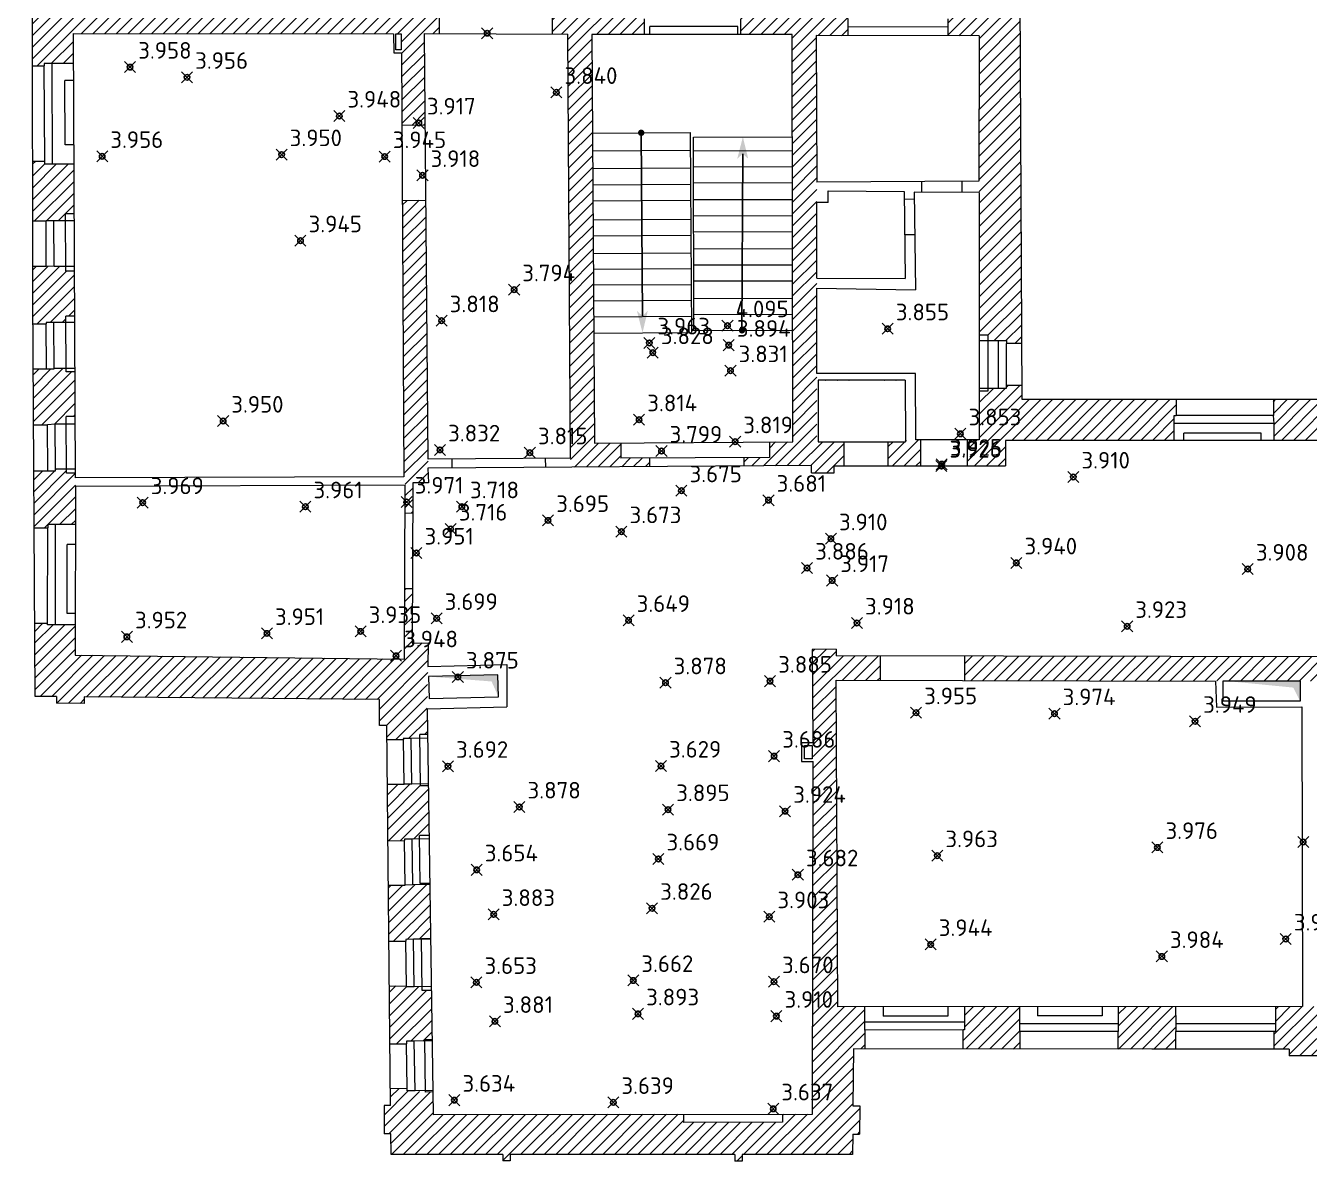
# Model space of a CAD drawing. Header units: millimetres. Extents: x 105 to 396, y -208 to 461.
# Drawn here: x 104.75 to 127.96, y 102.9 to 123.55 of the extents above; entities that cross this region are included whole.
import ezdxf

# ---------------------------------------------------------------- set-up
doc = ezdxf.new("R2010")
doc.units = ezdxf.units.MM
doc.header["$PDMODE"] = 35
doc.header["$PDSIZE"] = 0.1
doc.linetypes.add('ACAD_ISO10W100', pattern=[18, 12, -3, 0, -3])
for name, color, linetype in [('0_Point_Height', 2, 'Continuous'), ('0_Point_Point', 7, 'Continuous'), ('Контур', 7, 'Continuous'), ('Рама', 121, 'Continuous'), ('Штриховка', 252, 'Continuous')]:
    doc.layers.add(name, color=color, linetype=linetype)
doc.styles.add('СПДС', font='isocpeur.ttf')

# ---------------------------------------------------------------- blocks, each defined once
blk = doc.blocks.new('S1')
at = {"color": 0, "const_width": 0.75}
blk.add_lwpolyline([(-0.375, 0, 1), (0.375, 0, 1)], format="xyb", close=True, dxfattribs=at)
blk = doc.blocks.new('*U233')
at = {"layer": 'Штриховка'}
blk.add_lwpolyline([(0, 0), (-2.746, -1.85)], dxfattribs=at)
blk.add_solid([(-2.999, -2.02), (-2.616, -1.881), (-2.726, -1.718), (-2.746, -1.85)], dxfattribs=at)
at = {"layer": 'Штриховка', "xscale": 0.07662220042706862, "yscale": 0.07662220042706862, "zscale": 0.07662220042706862, "rotation": 2.518830017156275}
blk.add_blockref('S1', (0, 0), dxfattribs=at)
blk = doc.blocks.new('*U234')
at = {"layer": 'Штриховка'}
blk.add_lwpolyline([(0, 0), (2.668, 1.755)], dxfattribs=at)
blk.add_solid([(2.922, 1.922), (2.537, 1.788), (2.646, 1.622), (2.668, 1.755)], dxfattribs=at)
at = {"layer": 'Штриховка', "xscale": 0.07662220042706862, "yscale": 0.07662220042706862, "zscale": 0.07662220042706862, "rotation": 181.8877142709863}
blk.add_blockref('S1', (0, 0), dxfattribs=at)
blk = doc.blocks.new('оо')
at = {"layer": 'Штриховка', "lineweight": 5, "ltscale": 0.03}
h = blk.add_hatch(dxfattribs=at)
h.set_pattern_fill('_USER', color=256, scale=0.15, angle=45, pattern_type=0)
h.set_pattern_definition([(45, (-802.98116, -1525.03365), (-0.106066017, 0.106066017), [])])
h.paths.add_polyline_path([(137.0975, 112.114), (135.4305, 112.1181), (130.114, 112.1296), (130.113, 111.6857), (130.809, 111.6838), (131.1729, 111.6825), (136.2764, 111.6716), (136.4194, 111.6692), (137.0964, 111.6689)])
h.paths.add_polyline_path([(137.0065, 105.795), (136.4162, 105.7965), (136.2796, 105.7884), (135.6235, 105.7899), (135.6217, 105.0251), (136.0275, 105.0239), (136.0272, 104.8996), (136.5605, 104.898), (136.5608, 105.0223), (137.0046, 105.021)])
h.paths.add_polyline_path([(160.8437, 131.9348), (160.8338, 132.0793), (160.8247, 133.4007), (160.3557, 133.3975), (160.3765, 130.3181), (160.4074, 126.6837), (160.8659, 126.6876)])
h.paths.add_polyline_path([(167.573, 132.4302), (167.5701, 133.3846), (167.1926, 133.3834), (167.1926, 133.3827), (166.8182, 133.3814), (166.8228, 132.0398), (166.8225, 131.9078), (166.8293, 130.8681), (167.1992, 130.8706), (167.5799, 130.8722)])
h.paths.add_polyline_path([(161.0224, 120.4022), (160.589, 120.4019), (160.5915, 116.0165), (160.0556, 116.015), (160.0377, 115.5666), (160.8436, 115.573), (160.8564, 114.3959), (161.0155, 114.3977), (161.0119, 114.8315), (161.0119, 114.9708), (161.2489, 114.9735), (161.2417, 115.7152), (161.0257, 115.7151)])
h.paths.add_polyline_path([(167.6397, 115.4133), (167.2584, 115.412), (166.8867, 115.4109), (166.8878, 114.9976), (166.883, 114.8643), (166.8867, 114.356), (167.1684, 114.358), (167.3084, 114.359), (167.3087, 114.3289), (167.6434, 114.33)])
h.paths.add_polyline_path([(145.6618, 112.0926), (138.6396, 112.1101), (138.6385, 111.6683), (139.1525, 111.6681), (139.1525, 111.5481), (139.6265, 111.5501), (139.6267, 111.6644), (144.844, 111.6545), (144.9842, 111.6522), (145.6612, 111.6513)])
h.paths.add_polyline_path([(145.3071, 105.4581), (145.3079, 105.7744), (144.9952, 105.7752), (144.855, 105.7756), (144.2997, 105.7769), (144.2989, 105.4588), (144.2985, 105.3188), (144.2663, 105.3189), (144.2665, 105.0096), (144.5613, 105.0098), (144.5614, 104.8738), (145.082, 104.8742), (145.0819, 105.0102), (145.3425, 105.0104), (145.3423, 105.318), (145.3067, 105.3181)])
h.paths.add_polyline_path([(128.5859, 112.1329), (121.7283, 112.1477), (121.7274, 111.707), (126.2641, 111.6957), (126.399, 111.7016), (127.7922, 111.7016), (127.8256, 111.7016), (127.9691, 111.6914), (128.585, 111.6898)])
h.paths.add_polyline_path([(128.3912, 105.3444), (128.3936, 105.4844), (128.3944, 105.8074), (127.9829, 105.8084), (127.8369, 105.8102), (127.3465, 105.81), (127.3466, 105.4984), (127.3466, 105.3584), (127.3252, 105.3584), (127.3249, 105.0362), (127.5928, 105.0359), (127.5927, 104.9167), (128.1079, 104.9162), (128.108, 105.0354), (128.3909, 105.0352)])
h.paths.add_polyline_path([(105.6456, 115.2131), (105.6499, 115.3667), (105.6494, 115.4524), (105.4844, 115.4515), (105.484, 115.5284), (105.2862, 115.5274), (105.2864, 115.4988), (105.1464, 115.498), (104.8948, 115.4965), (104.901, 114.4636), (105.1446, 114.465), (105.1447, 114.5244), (105.2847, 114.5243), (105.6451, 114.5241)])
h.paths.add_polyline_path([(111.9835, 120.39), (111.5555, 120.3864), (111.5847, 115.3901), (111.6102, 115.236), (111.6079, 114.7342), (111.7427, 114.7336), (111.7449, 115.2808), (112.0306, 115.2796), (112.0209, 115.547), (112.023, 115.7085)])
h.paths.add_polyline_path([(105.5104, 132.8654), (105.4982, 133.0643), (105.4987, 133.1161), (105.2457, 133.1161), (105.1057, 133.116), (105.1057, 133.1473), (104.7777, 133.1476), (104.7763, 131.6235), (104.7728, 130.7487), (105.0694, 130.7475), (105.0695, 130.7974), (105.2095, 130.7969), (105.503, 130.7958)])
h.paths.add_polyline_path([(111.9602, 137.215), (111.5153, 137.2127), (111.525, 133.1567), (111.5253, 132.0738), (111.5301, 126.7268), (111.9937, 126.7272), (111.9905, 131.2961)])
h.paths.add_polyline_path([(161.3514, 109.6748), (160.8913, 109.6723), (160.6014, 109.6702), (160.6085, 108.6843), (160.9041, 108.6864), (161.0441, 108.6874), (161.0444, 108.6531), (161.357, 108.6548)], flags=17)
h.paths.add_polyline_path([(161.3613, 107.864), (161.0501, 107.8623), (161.0502, 107.8531), (160.9102, 107.852), (160.6146, 107.8499), (160.6221, 106.8201), (160.9279, 106.8223), (160.9277, 106.8459), (161.0677, 106.8469), (161.3669, 106.8486)], flags=17)
h.paths.add_polyline_path([(161.3713, 106.0305), (161.0737, 106.0289), (160.9337, 106.027), (160.6278, 106.0248), (160.6352, 105.0042), (160.9175, 105.0063), (161.3769, 105.0088)], flags=17)
h.paths.add_polyline_path([(153.7669, 111.3743), (153.7687, 111.7173), (153.7725, 112.0736), (153.3213, 112.0734), (147.1975, 112.0887), (147.1964, 111.6491), (152.1877, 111.642), (153.3486, 111.6421), (153.345, 111.1662), (153.3638, 105.754), (152.7156, 105.7556), (152.7149, 105.4694), (152.7145, 105.3294), (152.693, 105.3295), (152.6932, 105.0158), (152.9553, 105.016), (152.9554, 104.8818), (153.0802, 104.884), (153.0967, 103.9182), (152.964, 103.9159), (152.973, 103.3929), (153.1057, 103.3951), (153.1121, 103.0224), (155.0514, 103.0089), (155.0507, 102.9031), (155.194, 102.9021), (155.1948, 103.0079), (159.2787, 102.9796), (159.2782, 102.9042), (159.4131, 102.9032), (159.4136, 102.9786), (161.388, 102.9649), (161.386, 103.3321), (161.5309, 103.3329), (161.5279, 103.8751), (161.3831, 103.8743), (161.3813, 104.1994), (161.0633, 104.1977), (161.0635, 104.1759), (160.9235, 104.1749), (160.6413, 104.1728), (160.6446, 103.7108), (153.8211, 103.7591)])
h.paths.add_polyline_path([(150.9057, 105.474), (150.9065, 105.7602), (149.8955, 105.7628), (149.8948, 105.4808), (149.9051, 105.3091), (149.9053, 105.0138), (150.9242, 105.0145), (150.9239, 105.334), (150.9054, 105.334)], flags=17)
h.paths.add_polyline_path([(148.1205, 105.7673), (147.1076, 105.7698), (147.1068, 105.4535), (147.1065, 105.3135), (147.0804, 105.3136), (147.0806, 105.0117), (148.12, 105.0125), (148.1197, 105.4536)])
h.paths.add_polyline_path([(142.4765, 105.7814), (141.4509, 105.784), (141.4501, 105.4629), (141.4498, 105.3229), (141.4297, 105.0079), (141.5329, 105.0076), (142.5178, 105.0083), (142.5175, 105.3232), (142.4753, 105.3233), (142.4757, 105.4633)])
h.paths.add_polyline_path([(139.6645, 105.7884), (138.4415, 105.7914), (138.4396, 105.0168), (139.6638, 105.0132), (139.6647, 105.3273), (139.6634, 105.3273), (139.6637, 105.4673)])
h.paths.add_polyline_path([(134.2535, 105.7933), (132.9975, 105.7963), (132.9968, 105.4882), (132.9929, 105.3482), (132.9926, 105.0309), (133.9981, 105.0299), (134.2516, 105.0292)])
h.paths.add_polyline_path([(131.2067, 105.4925), (131.2075, 105.8006), (130.1796, 105.8031), (130.1788, 105.4801), (130.1843, 105.3401), (130.184, 105.0335), (131.1973, 105.0325), (131.1976, 105.3525)])
h.paths.add_polyline_path([(125.5444, 105.3578), (125.5416, 105.4978), (125.5415, 105.8093), (124.5034, 105.8089), (124.5035, 105.4967), (124.5004, 105.3567), (124.5, 105.039), (125.1098, 105.0382), (125.5441, 105.0378)])
h.paths.add_polyline_path([(122.7165, 105.8083), (121.7225, 105.8079), (121.7226, 105.5255), (121.7227, 105.3855), (121.6992, 105.3855), (121.6987, 105.0423), (122.7266, 105.0411), (122.727, 105.3561), (122.7167, 105.3561), (122.7166, 105.4961)])
h.paths.add_polyline_path([(119.7128, 105.0447), (119.9285, 105.0445), (119.9289, 105.3849), (119.9176, 105.3849), (119.9176, 105.5249), (119.9175, 105.8073), (119.4329, 105.8071), (119.3997, 111.7128), (120.2014, 111.7108), (120.2024, 112.151), (119.3994, 112.1528), (119.3996, 112.2695), (118.9692, 112.2668), (118.9812, 110.5836), (118.9856, 110.2407), (118.9728, 103.8653), (118.4335, 103.8646), (118.4337, 103.7171), (116.6429, 103.7149), (116.6427, 103.8624), (112.1164, 103.8569), (112.1103, 104.2656), (111.9764, 104.2636), (111.7871, 104.2847), (111.6471, 104.2826), (111.6464, 104.3309), (111.3414, 104.328), (111.3444, 104.0196), (111.226, 104.0185), (111.2308, 103.5078), (111.3492, 103.509), (111.3528, 103.1335), (113.373, 103.1339), (113.373, 103.0198), (113.5067, 103.0198), (113.5067, 103.134), (117.5682, 103.1348), (117.5682, 103.0164), (117.7035, 103.0164), (117.7035, 103.1349), (119.699, 103.1353), (119.7017, 103.5031), (119.8254, 103.5022), (119.8291, 104.0118), (119.7054, 104.0127)])
h.paths.add_polyline_path([(112.0827, 106.1024), (111.9149, 106.0999), (111.9139, 106.1682), (111.7728, 106.1661), (111.6328, 106.164), (111.6325, 106.1833), (111.3237, 106.1803), (111.3337, 105.134), (111.6343, 105.1369), (111.6336, 105.1803), (111.7736, 105.1824), (111.9626, 105.1852), (111.9622, 105.2083), (112.0961, 105.2103)], flags=17)
h.paths.add_polyline_path([(112.054, 108.0148), (111.7463, 108.0102), (111.6064, 108.0058), (111.3063, 108.0029), (111.316, 106.9893), (111.6204, 106.9922), (111.6199, 107.0233), (111.7599, 107.0254), (111.901, 107.0275), (111.9009, 107.0357), (112.0687, 107.0382)], flags=17)
h.paths.add_polyline_path([(112.0273, 109.7998), (111.8873, 109.7977), (111.7275, 109.8298), (111.5875, 109.8277), (111.5875, 109.8326), (111.2888, 109.8298), (111.2986, 108.8072), (111.5943, 108.81), (111.594, 108.8345), (111.7339, 108.8366), (111.8678, 108.8387), (111.8669, 108.9002), (112.0407, 108.9028)], flags=17)
h.paths.add_polyline_path([(112.0177, 111.9566), (112.022, 112.3859), (111.733, 112.3816), (111.7371, 113.3656), (111.6018, 113.3662), (111.5961, 112.0893), (105.6433, 112.1642), (105.6437, 112.713), (105.2833, 112.7133), (105.1433, 112.7134), (105.1434, 112.7403), (104.9114, 112.7389), (104.9194, 111.4165), (105.3053, 111.4129), (105.3043, 111.2955), (105.8043, 111.291), (105.8053, 111.4084), (111.1415, 111.3599), (111.146, 110.8883), (111.2787, 110.8896), (111.2811, 110.6365), (111.5754, 110.6393), (111.5751, 110.6542), (111.7151, 110.6563), (111.8744, 110.6587), (111.8734, 110.7272), (112.0133, 110.7293), (112.0063, 111.1954)])
h.paths.add_polyline_path([(105.6398, 117.2872), (105.4775, 117.2864), (105.4772, 117.3452), (105.2599, 117.344), (105.2599, 117.3399), (105.1199, 117.3392), (104.8837, 117.3378), (104.8898, 116.3276), (105.142, 116.3291), (105.282, 116.3382), (105.4798, 116.3393), (105.479, 116.4803), (105.644, 116.4811)])
h.paths.add_polyline_path([(105.6304, 119.1075), (105.4699, 119.1066), (105.4695, 119.1926), (105.2594, 119.1915), (105.1194, 119.1969), (104.8749, 119.1965), (104.8758, 118.6491), (104.8788, 118.1532), (105.1157, 118.1546), (105.1156, 118.1763), (105.2556, 118.177), (105.4729, 118.1782), (105.4723, 118.2902), (105.6346, 118.2911)])
h.paths.add_polyline_path([(105.6203, 121.0441), (105.2324, 121.0421), (105.0924, 121.0413), (105.0921, 121.0959), (104.8718, 121.0955), (104.8736, 120.0144), (105.1151, 120.0147), (105.2551, 120.0151), (105.4652, 120.0162), (105.4645, 120.1413), (105.625, 120.1421)])
h.paths.add_polyline_path([(105.516, 137.1881), (105.2375, 137.1881), (105.0975, 137.1881), (105.0975, 137.216), (104.7816, 137.2163), (104.7793, 134.7887), (105.1054, 134.7884), (105.1053, 134.877), (105.2453, 134.8771), (105.5145, 134.8771), (105.5165, 135.1041)])
h.paths.add_polyline_path([(105.4955, 128.6881), (105.4968, 129.0622), (105.2034, 129.0632), (105.0634, 129.0637), (105.0635, 129.0967), (104.7663, 129.0978), (104.7571, 126.7962), (105.0665, 126.795), (105.0667, 126.8351), (105.2067, 126.8347), (105.3479, 126.8342), (105.348, 126.8456), (105.4894, 126.8451)])
h.paths.add_polyline_path([(112.2332, 123.9923), (111.9957, 123.9938), (111.9947, 125.3981), (111.5313, 125.3977), (111.5325, 123.9994), (108.5149, 124.0106), (108.1295, 124.0094), (105.48, 124.0069), (105.4835, 125.0698), (105.3421, 125.0703), (105.2009, 125.107), (105.0609, 125.1075), (105.0611, 125.1551), (104.7506, 125.1564), (104.746, 123.975), (104.8671, 123.9746), (104.869, 122.8174), (105.0831, 122.8178), (105.0829, 122.8593), (105.2229, 122.86), (105.6108, 122.862), (105.6079, 123.4056), (111.4405, 123.3968), (111.4405, 123.3956), (111.5361, 123.3956), (111.5361, 123.1115), (111.4014, 123.1115), (111.4019, 123.0548), (111.5398, 123.0556), (111.5475, 121.7419), (111.9721, 121.7444), (111.9581, 123.4045), (112.2295, 123.4035)])
h.paths.add_polyline_path([(115.9602, 124.113), (115.3826, 124.1139), (115.3766, 125.1093), (115.0805, 125.1075), (115.0805, 125.0843), (114.9405, 125.0839), (114.6547, 125.083), (114.658, 123.9771), (114.2699, 123.9795), (114.2677, 123.3958), (114.551, 123.3948), (114.5797, 118.5211), (114.5839, 117.7941), (114.5961, 115.7275), (114.5973, 115.5643), (116.0337, 115.574), (116.0327, 115.7259), (115.5101, 115.7225), (115.5082, 115.9998), (115.0305, 115.9967), (115.0272, 116.5132), (115.0235, 117.0772), (114.9827, 123.3872), (115.9345, 123.3869), (115.9346, 123.6693), (115.9347, 123.8093), (115.9597, 123.8093)])
h.paths.add_polyline_path([(115.3524, 129.1273), (115.0515, 129.1254), (115.0516, 129.1012), (114.9116, 129.1004), (114.6411, 129.0989), (114.6445, 128.4791), (114.6493, 126.8591), (114.9352, 126.86), (115.0752, 126.8604), (115.0754, 126.8088), (115.3664, 126.8106)])
h.paths.add_polyline_path([(115.3347, 133.1307), (115.0315, 133.1304), (115.0317, 133.1063), (114.8917, 133.1055), (114.6193, 133.1041), (114.6316, 130.8481), (114.9021, 130.8495), (115.0421, 130.8503), (115.0423, 130.8033), (115.3423, 130.8051), (115.3363, 131.8034)])
h.paths.add_polyline_path([(119.6214, 123.8157), (119.6645, 123.8156), (119.6649, 124.1076), (117.63, 124.1106), (117.6296, 123.8087), (117.6776, 123.8087), (117.6776, 123.6687), (117.6775, 123.3862), (118.6048, 123.3858), (118.6181, 116.0203), (118.1953, 116.0175), (118.1971, 115.7402), (117.7368, 115.7372), (117.7378, 115.5854), (118.9565, 115.5936), (118.9565, 115.4571), (119.3654, 115.4571), (119.3665, 115.5861), (119.5485, 115.5862), (119.549, 116.0228), (119.053, 116.0233), (119.0543, 117.1327), (120.6494, 117.1327), (120.6564, 116.0214), (120.344, 116.0218), (120.3435, 115.5864), (120.9263, 115.5866), (120.9261, 116.0543), (120.6628, 116.0538), (120.6537, 117.137), (119.0537, 117.1381), (119.0513, 118.8015), (119.0502, 118.9783), (119.0515, 120.3472), (119.05, 120.718), (119.0389, 123.3656), (119.6205, 123.3645), (119.6211, 123.6757)])
h.paths.add_polyline_path([(122.7231, 124.1032), (121.387, 124.1051), (121.3866, 123.8122), (121.4282, 123.8121), (121.4279, 123.6721), (121.4273, 123.3609), (121.9902, 123.3597), (121.984, 120.7346), (121.9894, 120.5317), (121.9901, 117.9571), (122.1517, 117.9572), (122.1517, 117.8512), (122.3404, 117.8512), (122.4804, 117.8512), (122.4804, 117.7983), (122.7564, 117.7998)])
h.paths.add_polyline_path([(125.5165, 116.4941), (125.5536, 116.4941), (125.5536, 116.7895), (122.7617, 116.7895), (122.7604, 117.0412), (122.4806, 117.0398), (122.4806, 116.9922), (122.3406, 116.9922), (122.1519, 116.9922), (122.1519, 116.9412), (121.9903, 116.9411), (121.9905, 116.0596), (121.7721, 116.0585), (121.7723, 115.5869), (122.4625, 115.5872), (122.4623, 116.0471), (125.5165, 116.0471), (125.5165, 116.3541)])
h.paths.add_polyline_path([(128.3903, 116.7894), (127.3078, 116.7894), (127.3078, 116.4941), (127.3225, 116.3541), (127.3225, 116.0471), (128.3135, 116.0471), (128.3135, 116.3491), (128.3135, 116.4891), (128.3903, 116.4891)])
h.paths.add_polyline_path([(131.1429, 116.4717), (131.1676, 116.4716), (131.1676, 116.7893), (130.0717, 116.7894), (130.0717, 116.4891), (130.1325, 116.4891), (130.1325, 116.3491), (130.1325, 116.0471), (130.6645, 116.0471), (131.1414, 116.0455), (131.1424, 116.3317)])
h.paths.add_polyline_path([(133.9613, 116.4799), (133.9613, 116.7893), (132.905, 116.7893), (132.905, 116.4656), (132.9489, 116.4654), (132.9484, 116.3254), (132.9474, 116.0392), (133.9534, 116.0357), (133.9544, 116.3399)])
h.paths.add_polyline_path([(136.8015, 116.7866), (136.0893, 116.7892), (135.7142, 116.7892), (135.7142, 116.4738), (135.7569, 116.4737), (135.7564, 116.3337), (135.7554, 116.0295), (136.7694, 116.026), (136.7705, 116.3464), (136.771, 116.4864), (136.8004, 116.4863)])
h.paths.add_polyline_path([(139.5847, 116.4745), (139.6104, 116.4745), (139.6115, 116.7762), (138.5302, 116.7802), (138.5291, 116.4803), (138.576, 116.4802), (138.5755, 116.3402), (138.5744, 116.0197), (139.0275, 116.0181), (139.5845, 116.0179), (139.5846, 116.3345)])
h.paths.add_polyline_path([(142.3953, 116.7658), (141.3745, 116.7696), (141.3734, 116.4736), (141.3797, 116.4736), (141.3796, 116.3336), (141.3795, 116.017), (142.3825, 116.0166), (142.3826, 116.3287), (142.3827, 116.4687), (142.3942, 116.4687)])
h.paths.add_polyline_path([(145.2017, 116.4724), (145.2229, 116.4723), (145.2239, 116.7553), (144.1544, 116.7593), (144.1534, 116.4679), (144.1827, 116.4679), (144.1826, 116.3279), (144.1825, 116.0157), (145.2015, 116.0153), (145.2016, 116.3324)])
h.paths.add_polyline_path([(150.5412, 116.9404), (150.2151, 116.9354), (150.0751, 116.9332), (150.0743, 116.9851), (149.7908, 116.9822), (149.7933, 116.7384), (146.9719, 116.7489), (146.9708, 116.4715), (146.9917, 116.4715), (146.9916, 116.3315), (146.9915, 116.0144), (149.7814, 116.0131), (149.7769, 115.4857), (150.8678, 115.4943), (150.8698, 115.9451), (150.5564, 115.9465)])
h.paths.add_polyline_path([(150.5009, 119.5651), (150.5248, 119.7433), (150.517, 121.7462), (150.3729, 121.7456), (150.3681, 122.9587), (150.5123, 122.9592), (150.5108, 123.3359), (151.056, 123.3406), (151.0533, 123.6528), (151.0521, 123.7928), (151.0897, 123.7932), (151.0899, 124.1039), (149.7171, 124.1047), (149.7825, 117.7894), (150.0619, 117.7923), (150.0618, 117.7974), (150.2018, 117.7996), (150.5279, 117.8046)])
h.paths.add_polyline_path([(158.3194, 123.9482), (157.8724, 123.948), (157.8691, 125.2042), (157.5734, 125.2034), (157.5735, 125.1529), (157.4335, 125.1526), (157.1263, 125.1519), (157.1286, 124.1005), (156.647, 124.1008), (156.6468, 123.7968), (156.7134, 123.7965), (156.7127, 123.6565), (156.7113, 123.362), (157.5539, 123.3581), (157.5433, 117.2391), (157.5424, 116.7221), (157.5417, 116.2671), (157.4231, 116.2673), (157.4381, 115.9825), (157.1519, 115.9809), (157.1534, 115.7079), (156.4089, 115.7038), (156.4098, 115.538), (158.3475, 115.5533), (158.3426, 115.9853), (157.9673, 115.9839), (157.9761, 117.7091), (157.9829, 119.0211), (158.0052, 123.3747), (158.3197, 123.3724)])
h.paths.add_polyline_path([(167.6099, 124.1242), (167.6054, 125.1433), (167.3705, 125.1423), (167.3709, 125.0827), (167.2309, 125.0818), (166.867, 125.0794), (166.8744, 123.9484), (160.8774, 123.9657), (160.8716, 125.3298), (160.419, 125.326), (160.4307, 123.9492), (160.3313, 123.9491), (160.3316, 123.3578), (160.5873, 123.356), (160.5882, 121.7739), (161.0214, 121.7742), (161.0203, 123.2075), (161.0181, 123.2075), (161.0181, 123.3627), (161.359, 123.3627), (161.359, 123.3631), (165.1543, 123.3464), (166.8618, 123.3476), (166.8658, 122.7727), (166.8659, 122.7381), (167.248, 122.7392), (167.6146, 122.7405)])
h.paths.add_polyline_path([(157.859, 129.0872), (157.1174, 129.0853), (157.1224, 126.8866), (157.429, 126.8872), (157.429, 126.9071), (157.569, 126.9074), (157.8647, 126.9082)])
h.paths.add_polyline_path([(157.8467, 133.1083), (157.5431, 133.107), (157.1084, 133.106), (157.1136, 130.7852), (157.8545, 130.7872), (157.8515, 131.9551)])
h.paths.add_polyline_path([(157.8303, 137.1102), (157.5267, 137.1089), (157.3867, 137.1083), (157.3865, 137.1521), (157.1016, 137.1519), (157.1031, 135.4806), (157.1046, 134.8241), (157.5361, 134.8251), (157.8397, 134.8263)])
h.paths.add_polyline_path([(157.8219, 146.2409), (158.5946, 146.239), (158.5952, 146.5069), (158.5993, 146.6469), (158.6008, 146.9683), (157.0926, 146.975), (157.1, 138.8232), (157.3796, 138.8235), (157.5196, 138.833), (157.8232, 138.8343), (157.8188, 139.8963), (158.482, 139.8917), (158.4851, 140.338), (157.8329, 140.3458)])
h.paths.add_polyline_path([(161.6449, 146.9546), (160.0431, 146.9618), (160.0416, 146.6435), (160.0774, 146.6434), (160.0771, 146.5034), (160.0765, 146.2355), (161.6245, 146.2319), (161.6251, 146.4978), (161.6255, 146.6378), (161.6434, 146.6378)])
h.paths.add_polyline_path([(164.6349, 146.9412), (163.043, 146.9484), (163.0416, 146.6345), (163.1074, 146.6343), (163.107, 146.4943), (163.1064, 146.2284), (164.6323, 146.2248), (164.6329, 146.4785)])
h.paths.add_polyline_path([(167.5076, 146.9284), (166.1181, 146.9346), (166.1167, 146.615), (166.1164, 146.475), (166.1141, 146.2213), (166.7504, 146.2198), (166.7935, 140.6684), (166.3344, 140.6897), (166.3586, 140.2432), (159.8678, 140.3213), (159.8648, 139.882), (160.3119, 139.8789), (160.3232, 138.2152), (160.4792, 138.2162), (160.4833, 137.6143), (160.3272, 137.6133), (160.3464, 134.7704), (160.8151, 134.7735), (160.7796, 139.8743), (165.1262, 139.8237), (166.2122, 139.8069), (166.7962, 139.8039), (166.7976, 139.3994), (167.172, 139.4007), (167.312, 139.3948), (167.552, 139.3956), (167.5503, 139.9662)])
h.paths.add_polyline_path([(167.565, 135.0959), (167.1867, 135.0947), (167.1867, 135.0925), (166.8124, 135.0912), (166.8035, 137.6863), (167.1778, 137.6875), (167.3178, 137.6894), (167.5571, 137.6901)])
h.paths.add_polyline_path([(167.5874, 129.1783), (167.2102, 129.1766), (166.8403, 129.1742), (166.8559, 126.7859), (167.2198, 126.7883), (167.3598, 126.7892), (167.3599, 126.7605), (167.5982, 126.7616)])
h.paths.add_polyline_path([(167.6206, 120.9855), (167.253, 120.9843), (166.8709, 120.9832), (166.874, 119.8902), (167.249, 119.8912), (167.6244, 119.8925)])
h.paths.add_polyline_path([(167.6271, 119.0855), (167.2513, 119.0842), (166.8763, 119.0832), (166.8791, 118.0671), (167.2654, 118.0682), (167.6306, 118.0695)])
h.paths.add_polyline_path([(167.6334, 117.2373), (167.2678, 117.236), (166.8815, 117.2349), (166.8845, 116.1762), (167.2562, 116.1772), (167.6371, 116.1785)])
h.paths.add_polyline_path([(167.6494, 112.5878), (167.3213, 112.5867), (167.1814, 112.5857), (166.8996, 112.5837), (166.9029, 112.1302), (161.4766, 112.1055), (161.039, 112.1055), (161.0311, 112.5411), (161.0267, 113.0615), (160.8709, 113.0598), (160.8812, 112.1053), (160.5837, 112.1031), (160.5953, 110.5012), (160.8853, 110.5033), (161.3469, 110.5058), (161.3455, 110.7562), (161.4662, 110.7569), (161.4633, 111.2805), (161.3427, 111.2799), (161.3422, 111.3563), (166.7724, 111.3879), (166.7732, 111.2505), (167.2982, 111.2536), (167.2974, 111.3909), (167.6534, 111.393)])
h.paths.add_polyline_path([(106.3493, 146.9218), (104.8041, 146.9315), (104.7836, 139.369), (104.7831, 138.8314), (105.0971, 138.8311), (105.0971, 138.926), (105.2371, 138.9261), (105.5156, 138.9261), (105.5154, 139.8193), (111.2419, 139.7918), (111.2411, 139.6149), (111.5095, 139.6301), (111.512, 138.5799), (111.9532, 138.5822), (111.9471, 139.7619), (112.2105, 139.7626), (112.2118, 140.2382), (106.3957, 140.2538), (105.5314, 140.2521), (105.5309, 140.9001), (105.5481, 146.2313), (106.3415, 146.2218), (106.3448, 146.4991), (106.3476, 146.6391)])
h.paths.add_polyline_path([(109.3359, 146.5924), (109.3717, 146.5921), (109.3737, 146.9029), (107.7777, 146.9129), (107.7759, 146.622), (107.8333, 146.6213), (107.8316, 146.4813), (107.8283, 146.204), (108.2892, 146.1985), (108.4339, 146.1974), (109.3325, 146.1899), (109.3347, 146.4524)], flags=17)
h.paths.add_polyline_path([(112.3725, 146.8775), (110.9929, 146.8928), (110.7722, 146.8942), (110.7702, 146.5803), (110.8468, 146.5797), (110.8456, 146.4397), (110.8434, 146.1771), (112.3545, 146.1644), (112.3568, 146.4321), (112.3692, 146.572)])
h.paths.add_polyline_path([(115.2775, 146.8452), (113.7866, 146.8618), (113.7832, 146.5602), (113.8318, 146.5597), (113.8307, 146.4197), (113.8284, 146.152), (114.5682, 146.1458), (114.5758, 142.995), (114.5739, 142.8646), (114.5801, 140.4318), (114.2018, 140.4309), (114.2012, 140.2328), (113.638, 140.2343), (113.6393, 139.7665), (114.5902, 139.7691), (114.5929, 138.8911), (114.8758, 138.892), (115.0158, 138.8924), (115.0159, 138.8506), (115.3156, 138.8529), (115.2843, 142.885)])
h.paths.add_polyline_path([(115.3303, 136.9547), (115.3287, 137.1534), (115.0212, 137.151), (115.0212, 137.1533), (114.8812, 137.1528), (114.5983, 137.152), (114.5995, 136.7551), (114.6099, 134.838), (114.8822, 134.8395), (115.0222, 134.8402), (115.0224, 134.8086), (115.3328, 134.809)])
h.paths.add_polyline_path([(154.2497, 115.9651), (153.959, 115.9635), (153.9109, 121.5034), (153.9353, 121.5034), (153.9261, 123.3751), (154.7114, 123.3714), (154.7134, 123.8059), (154.782, 123.8056), (154.7822, 124.1018), (152.7221, 124.103), (152.7219, 123.8074), (152.7394, 123.8075), (152.7434, 123.3553), (153.4514, 123.3614), (153.48, 119.7376), (153.4893, 119.0859), (153.4938, 117.0855), (153.4864, 115.9453), (151.8137, 115.9409), (151.7054, 115.9414), (151.7089, 115.501), (154.7267, 115.5248), (154.7258, 115.6946), (154.2512, 115.692)])
at = {"layer": 'Контур', "lineweight": 5, "ltscale": 15}
for p, q in [((104.8758, 118.6491), (104.8671, 123.9746)), ((112.2295, 123.4035), (112.2332, 123.9923)), ((114.2699, 123.9795), (114.2677, 123.3958)), ((122.7231, 124.1032), (122.7617, 116.7895)), ((115.9345, 123.3869), (115.9346, 123.6693)), ((116.0355, 123.3868), (116.0355, 123.5293)), ((117.6235, 123.5286), (116.0355, 123.5293)), ((117.6234, 123.3862), (117.6235, 123.5286)), ((117.6775, 123.3862), (117.6776, 123.6687)), ((119.6205, 123.3645), (119.6211, 123.6757)), ((121.4276, 123.5215), (119.6208, 123.5251)), ((121.4273, 123.3609), (121.4279, 123.6721)), ((105.6499, 115.3667), (105.6079, 123.4056)), ((105.6079, 123.4056), (111.3989, 123.3969)), ((111.3989, 123.3969), (111.4019, 123.0548)), ((112.023, 115.7085), (111.9581, 123.4045)), ((111.9581, 123.4045), (114.551, 123.3948)), ((114.5961, 115.7275), (114.551, 123.3948)), ((114.9827, 123.3872), (115.0305, 115.9967)), ((118.6048, 123.3858), (114.9827, 123.3872)), ((118.6181, 116.0203), (118.6048, 123.3858)), ((121.9902, 123.3597), (119.0389, 123.3656)), ((119.0389, 123.3656), (119.05, 120.718)), ((121.9902, 123.3597), (121.984, 120.7346)), ((111.4019, 123.0548), (111.5398, 123.0556)), ((111.5398, 123.0556), (111.5847, 115.3901)), ((104.869, 122.8174), (105.0831, 122.8178)), ((105.2229, 122.86), (105.0829, 122.8593)), ((105.0829, 122.8593), (105.0831, 122.8178)), ((105.6108, 122.862), (105.2229, 122.86)), ((105.6124, 122.5528), (105.4524, 122.552)), ((105.4585, 121.3923), (105.4524, 122.552)), ((111.9721, 121.7444), (111.5475, 121.7419)), ((105.6184, 121.3931), (105.4585, 121.3923)), ((104.8718, 121.0955), (105.0921, 121.0959)), ((105.0924, 121.0413), (105.0921, 121.0959)), ((105.2324, 121.0421), (105.0924, 121.0413)), ((105.6203, 121.0441), (105.2324, 121.0421)), ((121.984, 120.7346), (119.05, 120.718)), ((120.9535, 120.535), (120.9524, 120.7288)), ((121.6815, 120.5327), (121.6804, 120.7329)), ((119.2566, 120.347), (119.2585, 120.5598)), ((119.2585, 120.5598), (120.6319, 120.5473)), ((120.6319, 120.5473), (120.6509, 118.9756)), ((121.9894, 120.5317), (120.813, 120.5355)), ((120.813, 120.5355), (120.8344, 118.7663)), ((121.9894, 120.5317), (121.9905, 116.0596)), ((111.5555, 120.3864), (111.9835, 120.39)), ((119.0502, 118.9783), (119.0515, 120.3472)), ((119.2566, 120.347), (119.0515, 120.3472)), ((120.8145, 120.4071), (120.6336, 120.4049)), ((104.8736, 120.0144), (105.1151, 120.0147)), ((105.2551, 120.0151), (105.1151, 120.0147)), ((105.6256, 120.017), (105.2551, 120.0151)), ((105.625, 120.1421), (105.4645, 120.1413)), ((105.4699, 119.1066), (105.4645, 120.1413)), ((120.8223, 119.766), (120.6414, 119.7638)), ((104.8749, 119.1965), (105.1194, 119.1969)), ((105.2594, 119.1915), (105.1194, 119.1969)), ((105.6299, 119.1934), (105.2594, 119.1915)), ((105.6304, 119.1075), (105.4699, 119.1066)), ((119.0502, 118.9783), (120.6509, 118.9756)), ((104.9194, 111.4165), (104.8758, 118.6491)), ((119.0537, 117.2572), (119.0513, 118.8015)), ((119.0513, 118.8015), (120.8344, 118.7663)), ((104.8788, 118.1532), (105.1157, 118.1546)), ((105.2556, 118.177), (105.1156, 118.1763)), ((105.1156, 118.1763), (105.1157, 118.1546)), ((105.6352, 118.179), (105.2556, 118.177)), ((105.6346, 118.2911), (105.4723, 118.2902)), ((105.4775, 117.2864), (105.4723, 118.2902)), ((121.9901, 117.9571), (122.1517, 117.9572)), ((122.1519, 116.9412), (122.1517, 117.9572)), ((121.9901, 117.8511), (122.3404, 117.8512)), ((122.3404, 117.8512), (122.4804, 117.8512)), ((122.4804, 117.8512), (122.4804, 117.7983)), ((122.7564, 117.7998), (122.4804, 117.7983)), ((104.8837, 117.3378), (105.1199, 117.3392)), ((105.1199, 117.3392), (105.2599, 117.3399)), ((105.6395, 117.346), (105.2599, 117.344)), ((105.2599, 117.3399), (105.2599, 117.344)), ((105.6398, 117.2872), (105.4775, 117.2864)), ((120.835, 117.2561), (119.0537, 117.2572)), ((120.8441, 116.0538), (120.835, 117.2561)), ((119.0775, 117.1327), (119.0762, 116.0233)), ((120.6494, 117.1327), (119.0775, 117.1327)), ((120.6494, 117.1327), (120.6564, 116.0214)), ((121.9903, 116.9921), (122.3406, 116.9922)), ((122.3406, 116.9922), (122.4806, 116.9922)), ((122.7604, 117.0412), (122.4806, 117.0398)), ((122.4806, 116.9922), (122.4806, 117.0398)), ((121.9903, 116.9411), (122.1519, 116.9412)), ((122.7617, 116.7895), (136.0893, 116.7892)), ((125.5536, 116.7895), (125.5536, 116.4941)), ((127.3078, 116.7894), (127.3078, 116.4941)), ((104.8898, 116.3276), (105.142, 116.3291)), ((105.282, 116.3382), (105.142, 116.3291)), ((105.6448, 116.3401), (105.282, 116.3382)), ((105.644, 116.4811), (105.479, 116.4803)), ((105.4844, 115.4515), (105.479, 116.4803)), ((125.5165, 116.3541), (125.5165, 116.4941)), ((125.5165, 116.4941), (125.5536, 116.4941)), ((125.5165, 116.0471), (125.5165, 116.3541)), ((127.3225, 116.3541), (127.3078, 116.4941)), ((127.3225, 116.0471), (127.3225, 116.3541)), ((127.0895, 116.18), (125.6885, 116.18)), ((125.6885, 116.0471), (125.6885, 116.18)), ((127.0895, 116.0471), (127.0895, 116.18)), ((115.0305, 115.9967), (118.6181, 116.0203)), ((115.5082, 115.9998), (115.5101, 115.7225)), ((118.1953, 116.0175), (118.1971, 115.7402)), ((119.0762, 116.0233), (120.6564, 116.0214)), ((119.5485, 115.5862), (119.549, 116.0228)), ((120.3435, 115.5864), (120.344, 116.0218)), ((121.9905, 116.0596), (120.8441, 116.0538)), ((120.9261, 116.0543), (120.9263, 115.5866)), ((121.7721, 116.0585), (121.7723, 115.5869)), ((130.6645, 116.0471), (122.4623, 116.0471)), ((122.4623, 116.0471), (122.4625, 115.5872)), ((114.5961, 115.7275), (112.023, 115.7085)), ((112.4503, 115.7117), (112.4514, 115.5499)), ((114.1429, 115.7241), (114.144, 115.5613)), ((118.1971, 115.7402), (115.5101, 115.7225)), ((116.0337, 115.574), (116.0327, 115.7259)), ((117.7378, 115.5854), (117.7368, 115.7372)), ((104.8948, 115.4965), (105.1464, 115.498)), ((105.1464, 115.498), (105.2864, 115.4988)), ((105.649, 115.5293), (105.2862, 115.5274)), ((105.2864, 115.4988), (105.2862, 115.5274)), ((105.6494, 115.4524), (105.4844, 115.4515)), ((111.5847, 115.3901), (105.6499, 115.3667)), ((118.9565, 115.5936), (112.0209, 115.547)), ((112.0209, 115.547), (112.0306, 115.2796)), ((118.9565, 115.4571), (118.9565, 115.5936)), ((118.9565, 115.4571), (119.3654, 115.4571)), ((119.3654, 115.4571), (119.3665, 115.5861)), ((119.3665, 115.5861), (122.4625, 115.5872)), ((105.6456, 115.2131), (105.6433, 112.1642)), ((111.6102, 115.236), (105.6456, 115.2131)), ((111.5961, 112.0893), (111.6102, 115.236)), ((111.7449, 115.2808), (111.733, 112.3816)), ((112.0306, 115.2796), (111.7449, 115.2808)), ((111.6079, 114.7342), (111.7427, 114.7336)), ((104.901, 114.4636), (105.1446, 114.465)), ((105.1447, 114.5244), (105.1446, 114.465)), ((105.2847, 114.5243), (105.1447, 114.5244)), ((105.6451, 114.5241), (105.2847, 114.5243)), ((105.4957, 112.9187), (105.4966, 114.1632)), ((105.6448, 114.1631), (105.4966, 114.1632)), ((111.6018, 113.3662), (111.7371, 113.3656)), ((105.6439, 112.9186), (105.4957, 112.9187)), ((104.9114, 112.7389), (105.1434, 112.7403)), ((105.1433, 112.7134), (105.1434, 112.7403)), ((105.2833, 112.7133), (105.1433, 112.7134)), ((105.6437, 112.713), (105.2833, 112.7133)), ((111.733, 112.3816), (112.022, 112.3859)), ((112.022, 112.3859), (112.0177, 111.9566)), ((105.6433, 112.1642), (111.5961, 112.0893)), ((119.3996, 112.2695), (118.9692, 112.2668)), ((118.9692, 112.2668), (118.9812, 110.5836)), ((119.3996, 112.2695), (119.3994, 112.1528)), ((135.4305, 112.1181), (119.3994, 112.1528)), ((120.2014, 111.7108), (120.2024, 112.151)), ((121.7274, 111.707), (121.7283, 112.1477)), ((112.0177, 111.9566), (113.4457, 111.992)), ((113.4457, 111.992), (113.4444, 111.231)), ((119.4329, 105.8071), (119.3997, 111.7128)), ((119.3997, 111.7128), (126.2641, 111.6957)), ((126.2641, 111.6957), (126.2823, 111.2229)), ((105.3053, 111.4129), (104.9194, 111.4165)), ((105.3053, 111.4129), (105.3043, 111.2955)), ((105.8043, 111.291), (105.3043, 111.2955)), ((105.8053, 111.4084), (105.8043, 111.291)), ((111.1415, 111.3599), (105.8053, 111.4084)), ((111.146, 110.8883), (111.1415, 111.3599)), ((112.0063, 111.1954), (113.4444, 111.231)), ((112.0063, 111.1954), (112.1164, 103.8569)), ((126.2823, 111.2229), (127.8233, 111.2274)), ((127.8233, 111.2274), (127.8369, 105.8102)), ((111.2787, 110.8896), (111.146, 110.8883)), ((111.3444, 104.0196), (111.2787, 110.8896)), ((112.0133, 110.7293), (111.8734, 110.7272)), ((111.8873, 109.7977), (111.8734, 110.7272)), ((111.2811, 110.6365), (111.5754, 110.6393)), ((111.7151, 110.6563), (111.5751, 110.6542)), ((111.5751, 110.6542), (111.5754, 110.6393)), ((112.0144, 110.6608), (111.7151, 110.6563)), ((118.7745, 110.5821), (118.7738, 110.2411)), ((118.7745, 110.5821), (118.9812, 110.5836)), ((118.7738, 110.2411), (118.9856, 110.2407)), ((118.9728, 103.8653), (118.9856, 110.2407)), ((111.2888, 109.8298), (111.5875, 109.8326)), ((111.5875, 109.8277), (111.5875, 109.8326)), ((111.7275, 109.8298), (111.5875, 109.8277)), ((112.0267, 109.8343), (111.7275, 109.8298)), ((112.0273, 109.7998), (111.8873, 109.7977)), ((112.0407, 108.9028), (111.8669, 108.9002)), ((111.8799, 108.0327), (111.8669, 108.9002)), ((111.2986, 108.8072), (111.5943, 108.81)), ((111.7339, 108.8366), (111.594, 108.8345)), ((111.594, 108.8345), (111.5943, 108.81)), ((112.0416, 108.8413), (111.7339, 108.8366)), ((111.3063, 108.0029), (111.6064, 108.0058)), ((111.7463, 108.0102), (111.6064, 108.0058)), ((112.054, 108.0148), (111.7463, 108.0102)), ((112.0537, 108.0353), (111.8799, 108.0327)), ((111.7599, 107.0254), (111.6199, 107.0233)), ((111.6199, 107.0233), (111.6204, 106.9922)), ((112.0688, 107.03), (111.7599, 107.0254)), ((112.0687, 107.0382), (111.9009, 107.0357)), ((111.9149, 106.0999), (111.9009, 107.0357)), ((111.316, 106.9893), (111.6204, 106.9922)), ((111.3237, 106.1803), (111.6325, 106.1833)), ((111.6328, 106.164), (111.6325, 106.1833)), ((111.7728, 106.1661), (111.6328, 106.164)), ((112.0817, 106.1707), (111.7728, 106.1661)), ((112.0827, 106.1024), (111.9149, 106.0999)), ((127.8369, 105.8102), (119.4329, 105.8071)), ((119.9175, 105.8073), (119.9176, 105.5249)), ((120.2504, 105.8074), (120.2504, 105.6363)), ((121.4194, 105.6367), (120.2504, 105.6363)), ((121.4194, 105.8078), (121.4194, 105.6367)), ((121.7225, 105.8079), (121.7226, 105.5255)), ((122.7165, 105.8083), (122.7166, 105.4961)), ((123.0455, 105.8084), (123.0456, 105.6409)), ((124.2146, 105.6413), (123.0456, 105.6409)), ((124.2145, 105.8088), (124.2146, 105.6413)), ((124.5034, 105.8089), (124.5035, 105.4967)), ((125.5415, 105.8093), (125.5416, 105.4978)), ((127.3465, 105.81), (127.3466, 105.4984)), ((119.9176, 105.5249), (119.9176, 105.3849)), ((121.6987, 105.0423), (121.6992, 105.3855)), ((121.7227, 105.3855), (121.6992, 105.3855)), ((121.7226, 105.5255), (121.7227, 105.3855)), ((122.7166, 105.4961), (122.7167, 105.3561)), ((124.5035, 105.4967), (124.5004, 105.3567)), ((125.5416, 105.4978), (125.5444, 105.3578)), ((127.3466, 105.4984), (127.3466, 105.3584)), ((111.7736, 105.1824), (111.6336, 105.1803)), ((111.6336, 105.1803), (111.6343, 105.1369)), ((112.0965, 105.1872), (111.7736, 105.1824)), ((112.0961, 105.2103), (111.9622, 105.2083)), ((111.9764, 104.2636), (111.9622, 105.2083)), ((119.9176, 105.3849), (119.9289, 105.3849)), ((119.9285, 105.0445), (119.9289, 105.3849)), ((122.7167, 105.3561), (122.727, 105.3561)), ((122.7266, 105.0411), (122.727, 105.3561)), ((124.5, 105.039), (124.5004, 105.3567)), ((125.5441, 105.0378), (125.5444, 105.3578)), ((127.3249, 105.0362), (127.3252, 105.3584)), ((127.3466, 105.3584), (127.3252, 105.3584)), ((111.3337, 105.134), (111.6343, 105.1369)), ((119.7128, 105.0447), (119.7054, 104.0127)), ((125.1098, 105.0382), (119.7128, 105.0447)), ((127.5928, 105.0359), (125.1098, 105.0382)), ((127.5928, 105.0359), (127.5927, 104.9167)), ((128.1079, 104.9162), (127.5927, 104.9167)), ((111.3414, 104.328), (111.6464, 104.3309)), ((111.6471, 104.2826), (111.6464, 104.3309)), ((111.7871, 104.2847), (111.6471, 104.2826)), ((112.1099, 104.2896), (111.7871, 104.2847)), ((112.1103, 104.2656), (111.9764, 104.2636)), ((111.3444, 104.0196), (111.226, 104.0185)), ((111.226, 104.0185), (111.2308, 103.5078)), ((119.7054, 104.0127), (119.8291, 104.0118)), ((119.8291, 104.0118), (119.8254, 103.5022)), ((112.1164, 103.8569), (118.9728, 103.8653)), ((116.6427, 103.8624), (116.6429, 103.7149)), ((118.4335, 103.8646), (118.4337, 103.7171)), ((118.4337, 103.7171), (116.6429, 103.7149)), ((111.3492, 103.509), (111.2308, 103.5078)), ((111.3528, 103.1335), (111.3492, 103.509)), ((119.7017, 103.5031), (119.699, 103.1353)), ((119.7017, 103.5031), (119.8254, 103.5022)), ((113.373, 103.1339), (111.3528, 103.1335)), ((113.373, 103.1339), (113.373, 103.0198)), ((117.5682, 103.1348), (113.5067, 103.134)), ((113.5067, 103.134), (113.5067, 103.0198)), ((117.5682, 103.1348), (117.5682, 103.0164)), ((119.699, 103.1353), (117.7035, 103.1349)), ((117.7035, 103.1349), (117.7035, 103.0164)), ((113.5067, 103.0198), (113.373, 103.0198)), ((117.7035, 103.0164), (117.5682, 103.0164))]:
    blk.add_line(p, q, dxfattribs=at)
at = {"layer": 'Контур', "color": 252, "lineweight": 5, "ltscale": 15}
for p, q in [((114.9942, 121.6032), (116.7603, 121.6146)), ((116.7603, 121.6146), (116.7837, 117.9989)), ((116.8217, 121.5326), (118.6081, 121.5358)), ((116.828, 118.034), (116.8217, 121.5326)), ((114.9963, 121.2825), (116.7624, 121.2939)), ((118.6086, 121.2807), (116.8221, 121.2774)), ((114.9984, 120.9619), (116.7645, 120.9733)), ((118.6091, 120.9927), (116.8226, 120.9895)), ((115.0003, 120.6665), (116.7664, 120.6779)), ((118.6096, 120.7028), (116.8232, 120.6996)), ((115.0022, 120.3784), (116.7683, 120.3898)), ((116.8237, 120.3996), (118.6102, 120.4029)), ((116.7705, 120.0403), (115.0044, 120.0289)), ((116.8242, 120.1097), (118.6107, 120.1129)), ((116.8248, 119.8198), (118.6112, 119.823)), ((116.7724, 119.7503), (115.0063, 119.7389)), ((116.7745, 119.4296), (115.0084, 119.4182)), ((116.8253, 119.5108), (118.6118, 119.514)), ((116.7763, 119.1502), (115.0102, 119.1388)), ((116.8259, 119.2209), (118.6123, 119.2241)), ((116.7781, 118.8621), (115.0121, 118.8507)), ((116.8264, 118.931), (118.6128, 118.9342)), ((116.827, 118.6148), (118.6134, 118.6181)), ((116.78, 118.5751), (115.0139, 118.5637)), ((116.7819, 118.287), (115.0158, 118.2756)), ((116.8275, 118.3249), (118.6139, 118.3282)), ((115.0176, 117.9874), (116.7837, 117.9989)), ((116.7835, 118.0349), (118.6145, 118.0382))]:
    blk.add_line(p, q, dxfattribs=at)
at = {"layer": 'Контур', "linetype": 'ACAD_ISO10W100', "lineweight": 5, "ltscale": 10}
blk.add_lwpolyline([(111.4405, 123.3956), (111.5361, 123.3956), (111.5361, 123.1115), (111.4405, 123.1115)], close=True, dxfattribs=at)
at = {"layer": 'Контур', "linetype": 'ACAD_ISO10W100', "lineweight": 5, "ltscale": 15}
for points in [[(112.04, 111.3794), (113.2949, 111.4105), (113.285, 111.8073), (112.0302, 111.7762)], [(126.399, 111.7016), (127.7922, 111.7016), (127.7922, 111.3328), (126.399, 111.3328)]]:
    blk.add_lwpolyline(points, close=True, dxfattribs=at)
at = {"layer": 'Контур', "lineweight": 5, "ltscale": 15}
blk.add_lwpolyline([(118.8281, 110.53), (118.9676, 110.53), (118.9676, 110.2882), (118.8281, 110.2882)], close=True, dxfattribs=at)
at = {"layer": 'Рама', "color": 1, "lineweight": 5, "ltscale": 0.03}
for p, q in [((105.0921, 121.0959), (105.0831, 122.8178)), ((105.2324, 121.0421), (105.2229, 122.86)), ((105.1194, 119.1969), (105.1151, 120.0147)), ((105.2594, 119.1915), (105.2551, 120.0151)), ((105.1199, 117.3392), (105.1157, 118.1546)), ((105.2599, 117.344), (105.2556, 118.177)), ((122.3406, 116.9922), (122.3404, 117.8512)), ((122.4806, 117.0398), (122.4804, 117.7983)), ((105.1464, 115.498), (105.142, 116.3291)), ((105.2862, 115.5274), (105.282, 116.3382)), ((127.3225, 116.3541), (125.5165, 116.3541)), ((127.3078, 116.4941), (125.5536, 116.4941)), ((105.1434, 112.7403), (105.1446, 114.465)), ((105.2833, 112.7133), (105.2847, 114.5243)), ((111.5875, 109.8326), (111.5754, 110.6393)), ((111.7275, 109.8298), (111.7151, 110.6563)), ((111.6064, 108.0058), (111.5943, 108.81)), ((111.7463, 108.0102), (111.7339, 108.8366)), ((111.7728, 106.1661), (111.7599, 107.0254)), ((111.6325, 106.1833), (111.6204, 106.9922)), ((121.7226, 105.5255), (119.9176, 105.5249)), ((121.6992, 105.3855), (119.9289, 105.3849)), ((124.5035, 105.4967), (122.7166, 105.4961)), ((127.3466, 105.4984), (125.5416, 105.4978)), ((111.7871, 104.2847), (111.7736, 105.1824)), ((124.5004, 105.3567), (122.727, 105.3561)), ((127.3252, 105.3584), (125.5444, 105.3578)), ((111.6464, 104.3309), (111.6343, 105.1369))]:
    blk.add_line(p, q, dxfattribs=at)
at = {"layer": 'Штриховка', "lineweight": 5}
for points in [[(112.0302, 111.7762), (113.285, 111.8073), (113.1711, 111.6876), (113.2949, 111.4105)], [(126.399, 111.7016), (127.7922, 111.7016), (127.6676, 111.577), (127.7922, 111.3328)]]:
    blk.add_solid(points, dxfattribs=at)
at = {"layer": 'Штриховка', "lineweight": 5, "rotation": 56.39888888890255}
for name, p in [('*U233', (115.8773, 121.6089)), ('*U234', (117.699, 118.0366))]:
    blk.add_blockref(name, p, dxfattribs=at)

msp = doc.modelspace()

# ---------------------------------------------------------------- linework, layer by layer
at = {"layer": '0_Point_Point'}
for p in [(113.091, 123.409, 3.834), (106.634, 122.796, 3.958), (107.664, 122.612, 3.956), (114.343, 122.339, 3.84), (110.418, 121.912, 3.948), (111.855, 121.787, 3.917), (106.13, 121.182, 3.956), (109.374, 121.214, 3.95), (111.238, 121.179, 3.945), (111.922, 120.838, 3.918), (109.715, 119.657, 3.945), (113.579, 118.771, 3.794), (112.267, 118.211, 3.818), (117.437, 118.121, 4.095), (120.333, 118.065), (116.024, 117.809, 3.963), (116.086, 117.634, 3.828), (117.46, 117.768, 3.894), (117.491, 117.308, 3.831), (108.317, 116.396, 3.95), (115.839, 116.42, 3.814), (117.576, 116.023, 3.819), (121.649, 116.166, 3.853), (112.238, 115.875, 3.832), (113.863, 115.823, 3.815), (116.244, 115.854, 3.799), (121.305, 115.582, 3.926), (121.312, 115.616, 3.925), (123.691, 115.385, 3.91), (116.604, 115.137, 3.675), (106.861, 114.922, 3.969), (109.804, 114.847, 3.961), (111.635, 114.932, 3.971), (112.634, 114.847, 3.718), (118.179, 114.965, 3.681), (114.193, 114.599, 3.695), (112.432, 114.444, 3.716), (115.519, 114.397, 3.673), (119.307, 114.268, 3.91), (111.812, 114.01, 3.951), (118.876, 113.738, 3.886), (122.661, 113.832, 3.94), (126.845, 113.72, 3.908), (119.33, 113.513, 3.917), (112.177, 112.828, 3.699), (115.648, 112.792, 3.649), (119.778, 112.745, 3.918), (106.576, 112.495, 3.952), (109.108, 112.556, 3.951), (110.802, 112.592, 3.935), (124.664, 112.684, 3.923), (111.444, 112.152, 3.948), (112.561, 111.768, 3.875), (116.316, 111.664, 3.878), (118.207, 111.693, 3.885), (120.847, 111.123, 3.955), (123.351, 111.106, 3.974), (125.892, 110.967, 3.949), (118.28, 110.337, 3.686), (112.382, 110.154, 3.692), (116.234, 110.158, 3.629), (113.674, 109.418, 3.878), (116.363, 109.371, 3.895), (118.479, 109.341, 3.924), (127.848, 108.785, 3.973), (121.231, 108.538, 3.963), (125.211, 108.686, 3.976), (116.187, 108.479, 3.669), (112.901, 108.281, 3.654), (118.709, 108.192, 3.682), (113.208, 107.475, 3.883), (116.073, 107.586, 3.826), (118.193, 107.434, 3.903), (121.111, 106.932, 3.944), (127.532, 107.031, 3.973), (125.291, 106.715, 3.984), (112.897, 106.246, 3.653), (115.733, 106.281, 3.662), (118.277, 106.259, 3.67), (113.231, 105.541, 3.881), (115.819, 105.678, 3.893), (118.322, 105.635, 3.91), (112.498, 104.116, 3.634), (115.372, 104.076, 3.639), (118.264, 103.96, 3.637)]:
    msp.add_point(p, dxfattribs=at)

# ---------------------------------------------------------------- block references
msp.add_blockref('оо', (0, 0))

# ---------------------------------------------------------------- texts
at = {"layer": '0_Point_Height', "color": 5, "style": 'СПДС'}
for s, p in [('3.958', (106.781, 122.949, 3.958)), ('3.956', (107.811, 122.765, 3.956)), ('3.840', (114.49, 122.492, 3.84)), ('3.948', (110.565, 122.065, 3.948)), ('3.917', (112.002, 121.94, 3.917)), ('3.956', (106.277, 121.335, 3.956)), ('3.950', (109.521, 121.367, 3.95)), ('3.945', (111.385, 121.332, 3.945)), ('3.918', (112.069, 120.991, 3.918)), ('3.945', (109.862, 119.81, 3.945)), ('3.794', (113.726, 118.924, 3.794)), ('3.818', (112.414, 118.364, 3.818)), ('4.095', (117.584, 118.274, 4.095)), ('3.855', (120.481, 118.218)), ('3.963', (116.171, 117.962, 3.963)), ('3.894', (117.607, 117.921, 3.894)), ('3.828', (116.233, 117.787, 3.828)), ('3.831', (117.638, 117.461, 3.831)), ('3.950', (108.464, 116.549, 3.95)), ('3.814', (115.986, 116.573, 3.814)), ('3.853', (121.796, 116.319, 3.853)), ('3.832', (112.385, 116.028, 3.832)), ('3.799', (116.391, 116.007, 3.799)), ('3.819', (117.723, 116.176, 3.819)), ('3.815', (114.01, 115.976, 3.815)), ('3.925', (121.459, 115.769, 3.925)), ('3.926', (121.452, 115.735, 3.926)), ('3.910', (123.838, 115.538, 3.91)), ('3.969', (107.008, 115.075, 3.969)), ('3.971', (111.782, 115.085, 3.971)), ('3.675', (116.751, 115.29, 3.675)), ('3.681', (118.326, 115.118, 3.681)), ('3.961', (109.951, 115, 3.961)), ('3.718', (112.781, 115, 3.718)), ('3.695', (114.34, 114.752, 3.695)), ('3.716', (112.579, 114.597, 3.716)), ('3.673', (115.666, 114.55, 3.673)), ('3.910', (119.454, 114.421, 3.91)), ('3.951', (111.959, 114.163, 3.951)), ('3.940', (122.808, 113.985, 3.94)), ('3.886', (119.023, 113.891, 3.886)), ('3.908', (126.992, 113.873, 3.908)), ('3.917', (119.477, 113.666, 3.917)), ('3.699', (112.324, 112.981, 3.699)), ('3.935', (110.949, 112.745, 3.935)), ('3.649', (115.795, 112.945, 3.649)), ('3.918', (119.925, 112.898, 3.918)), ('3.923', (124.811, 112.837, 3.923)), ('3.952', (106.723, 112.648, 3.952)), ('3.951', (109.255, 112.709, 3.951)), ('3.948', (111.591, 112.305, 3.948)), ('3.875', (112.708, 111.921, 3.875)), ('3.878', (116.463, 111.817, 3.878)), ('3.885', (118.354, 111.846, 3.885)), ('3.955', (120.994, 111.276, 3.955)), ('3.974', (123.498, 111.259, 3.974)), ('3.949', (126.039, 111.12, 3.949)), ('3.686', (118.427, 110.49, 3.686)), ('3.692', (112.529, 110.307, 3.692)), ('3.629', (116.381, 110.311, 3.629)), ('3.878', (113.821, 109.571, 3.878)), ('3.895', (116.51, 109.524, 3.895)), ('3.924', (118.626, 109.494, 3.924)), ('3.976', (125.358, 108.839, 3.976)), ('3.669', (116.334, 108.632, 3.669)), ('3.963', (121.378, 108.691, 3.963)), ('3.654', (113.048, 108.434, 3.654)), ('3.682', (118.856, 108.345, 3.682)), ('3.826', (116.22, 107.739, 3.826)), ('3.883', (113.355, 107.628, 3.883)), ('3.903', (118.34, 107.587, 3.903)), ('3.973', (127.679, 107.184, 3.973)), ('3.944', (121.258, 107.085, 3.944)), ('3.984', (125.438, 106.868, 3.984)), ('3.653', (113.044, 106.399, 3.653)), ('3.662', (115.88, 106.434, 3.662)), ('3.670', (118.424, 106.412, 3.67)), ('3.893', (115.966, 105.831, 3.893)), ('3.910', (118.469, 105.788, 3.91)), ('3.881', (113.378, 105.694, 3.881)), ('3.634', (112.645, 104.269, 3.634)), ('3.639', (115.519, 104.229, 3.639)), ('3.637', (118.411, 104.113, 3.637))]:
    msp.add_text(s, height=0.3, dxfattribs=at).set_placement(p)

doc.saveas('drawing.dxf')
